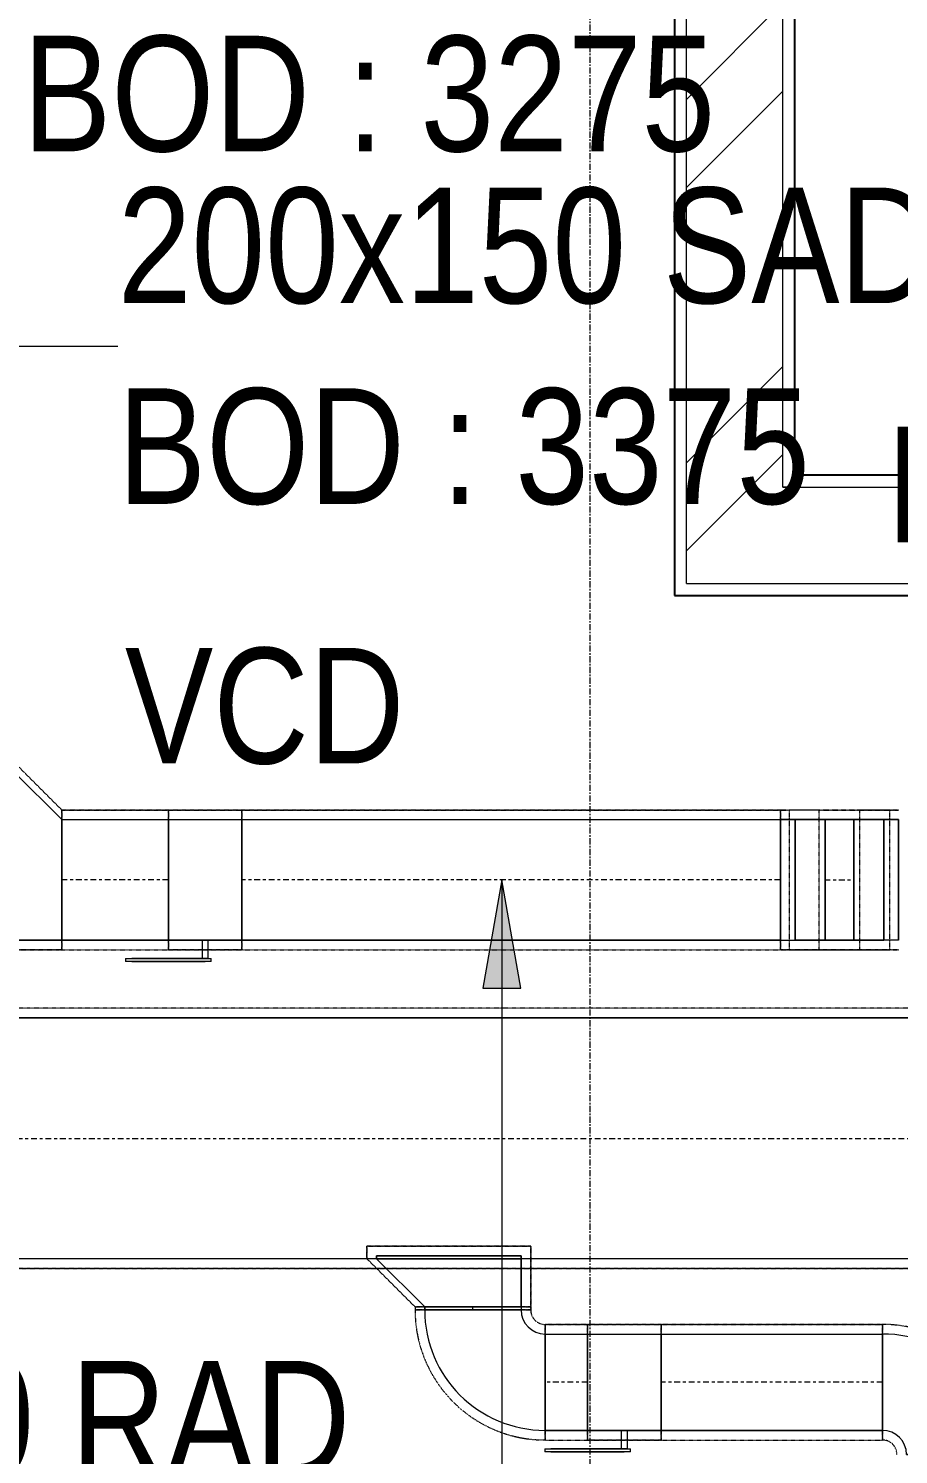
# Model space of a CAD drawing. Header units: inches. Extents: x -83664 to 20107, y -47222 to 19398.
# Drawn here: x -19138 to -17332, y -18322 to -15362 of the extents above; entities that cross this region are included whole.
import ezdxf

# ---------------------------------------------------------------- set-up
doc = ezdxf.new("R2010")
doc.units = ezdxf.units.IN
doc.header["$MEASUREMENT"] = 0
for name, pattern in [('Center', [29.999999, 12, -6, 6, -6]), ('Grid Line', [22.225, 12.7, -3.175, 3.175, -3.175]), ('Hidden 0_50', [1.0584, 0.5292, -0.5292])]:
    doc.linetypes.add(name, pattern=pattern)
for name, color, linetype, lineweight in [('A-WALL', 7, 'Continuous', 9), ('A-WALL-PATT', 7, 'Continuous', 25), ('G-ANNO-TEXT', 7, 'Continuous', 9), ('M-HVAC-DUCT-CNTR', 7, 'Center', 9), ('M-HVAC-DUCT-IDEN', 7, 'Continuous', 18), ('S-GRID', 7, 'Continuous', 9)]:
    doc.layers.add(name, color=color, linetype=linetype, lineweight=lineweight)
doc.layers.add('M-HVAC-DUCT', color=7, linetype='Continuous', lineweight=9, true_color=0xffe97f)
doc.styles.add('Arial Narrow_21', font='ARIALN.TTF', dxfattribs={"height": 240})
pattern_1 = [(45, (0, 0), (-377.1708, 377.1708), []), (45, (0, 571.5), (-377.1708, 377.1708), [])]

# ---------------------------------------------------------------- blocks, each defined once
blk = doc.blocks.new('M_Rectangular Tap - Beveled - Standard-7238948-FIRST FLOOR AC CONDITIONING LAYOUT - PART A')
at = {"layer": 'M-HVAC-DUCT', "color": 6, "true_color": 0xff00ff}
for p, q in [((100, 125), (-6.096, 125)), ((-6.096, 125), (100, 125)), ((-6.096, 125), (-6.096, -225)), ((-6.096, -225), (-6.096, 125)), ((100, 125), (100, -125)), ((100, -125), (100, 125)), ((0, -225), (100, -125)), ((0, -225), (100, -125)), ((-6.096, -225), (0, -225)), ((0, -225), (-6.096, -225))]:
    blk.add_line(p, q, dxfattribs=at)
blk = doc.blocks.new('M_Rectangular Elbow - Radius - 0_75 W-8295921-FIRST FLOOR AC CONDITIONING LAYOUT - PART A')
at = {"layer": 'M-HVAC-DUCT', "color": 6, "true_color": 0xff00ff}
for p, q in [((133879.4, 81367.6), (133879.4, 81117.6)), ((133879.4, 81117.6), (133879.4, 81367.6)), ((133909.9, 81367.6), (133879.4, 81367.6)), ((133879.4, 81367.6), (134031.8, 81367.6)), ((133909.9, 81367.6), (134031.8, 81367.6)), ((133909.9, 81117.6), (133909.9, 81367.6)), ((134031.8, 81367.6), (134031.8, 81117.6)), ((133879.4, 81117.6), (133909.9, 81117.6)), ((133879.4, 81117.6), (134031.8, 81117.6)), ((134031.8, 81117.6), (133909.9, 81117.6))]:
    blk.add_line(p, q, dxfattribs=at)
blk = doc.blocks.new('M_Rec Elbow - Radius - 0_75W-7691803-FIRST FLOOR AC CONDITIONING LAYOUT - PART A')
at = {"layer": 'M-HVAC-DUCT', "color": 30, "true_color": 0xff7f00}
for p, q in [((-100, 150), (100, 150)), ((100, 150), (-100, 150)), ((-150, 100), (-150, -100)), ((-150, -100), (-150, 100))]:
    blk.add_line(p, q, dxfattribs=at)
for radius in [50, 50, 250, 250]:
    blk.add_arc((-150, 150), radius, 270, 0, dxfattribs=at)
blk = doc.blocks.new('M_Rec Tap - Beveled - Standard-7670352-FIRST FLOOR AC CONDITIONING LAYOUT - PART A')
at = {"layer": 'M-HVAC-DUCT', "color": 30, "true_color": 0xff7f00}
for p, q in [((0, 200), (-6.096, 200)), ((-6.096, -100), (-6.096, 200)), ((-6.096, 200), (-6.096, -100)), ((-6.096, 200), (0, 200)), ((100, 100), (0, 200)), ((100, 100), (0, 200)), ((100, 100), (100, -100)), ((100, -100), (100, 100)), ((-6.096, -100), (100, -100)), ((100, -100), (-6.096, -100))]:
    blk.add_line(p, q, dxfattribs=at)
blk = doc.blocks.new('TEMW-ME-DMP-Volume Control Damper - Standard-7399617-FIRST FLOOR AC CONDITIONING LAYOUT - PART A')
at = {"layer": 'M-HVAC-DUCT', "color": 30, "true_color": 0xff7f00}
for p, q in [((-165.1, 138.1), (-165.1, 144.4)), ((-152.4, 144.4), (-165.1, 144.4)), ((-165.1, 138.1), (-152.4, 138.1)), ((0, 144.4), (-152.4, 144.4)), ((-152.4, 144.4), (0, 144.4)), ((0, 138.1), (-152.4, 138.1)), ((-152.4, 138.1), (0, 138.1)), ((-6.3, 100), (-6.3, 138.1)), ((6.4, 138.1), (-6.3, 138.1)), ((6.4, 138.1), (-6.3, 138.1)), ((12.7, 144.4), (0, 144.4)), ((0, 138.1), (12.7, 138.1)), ((6.4, 138.1), (6.4, 100)), ((12.7, 144.4), (12.7, 138.1)), ((-76.2, 100), (-76.2, -100)), ((-76.2, -100), (-76.2, 100)), ((76.2, 100), (-76.2, 100)), ((-76.2, 100), (76.2, 100)), ((-76.2, 100), (76.2, 100)), ((-6.3, 100), (6.4, 100)), ((-6.3, 100), (6.4, 100)), ((76.2, 100), (76.2, -100)), ((76.2, -100), (76.2, 100)), ((-76.2, -100), (76.2, -100)), ((-76.2, -100), (76.2, -100)), ((-76.2, -100), (76.2, -100))]:
    blk.add_line(p, q, dxfattribs=at)
blk = doc.blocks.new('TEMW-ME-DMP-Volume Control Damper - Standard-V101-FIRST FLOOR AC CONDITIONING LAYOUT - PART A')
at = {"layer": 'M-HVAC-DUCT', "color": 6, "true_color": 0xff00ff}
for p, q in [((-165.1, 163.1), (-165.1, 169.4)), ((-152.4, 169.4), (-165.1, 169.4)), ((-165.1, 163.1), (-152.4, 163.1)), ((0, 169.4), (-152.4, 169.4)), ((-152.4, 169.4), (0, 169.4)), ((0, 163.1), (-152.4, 163.1)), ((-152.4, 163.1), (0, 163.1)), ((-6.4, 125), (-6.4, 163.1)), ((6.3, 163.1), (-6.4, 163.1)), ((6.3, 163.1), (-6.4, 163.1)), ((12.7, 169.4), (0, 169.4)), ((0, 163.1), (12.7, 163.1)), ((6.3, 163.1), (6.3, 125)), ((12.7, 169.4), (12.7, 163.1)), ((-76.2, 125), (-76.2, -125)), ((-76.2, -125), (-76.2, 125)), ((76.2, 125), (-76.2, 125)), ((-76.2, 125), (76.2, 125)), ((-76.2, 125), (76.2, 125)), ((-6.4, 125), (6.3, 125)), ((-6.4, 125), (6.3, 125)), ((76.2, 125), (76.2, -125)), ((76.2, -125), (76.2, 125)), ((-76.2, -125), (76.2, -125)), ((-76.2, -125), (76.2, -125)), ((-76.2, -125), (76.2, -125))]:
    blk.add_line(p, q, dxfattribs=at)
blk = doc.blocks.new('TEMW-SMBZ-HO-BM-HVAC-00002_rvt-1-FIRST FLOOR AC CONDITIONING LAYOUT - PART A')
at = {"layer": 'M-HVAC-DUCT', "color": 6, "linetype": 'Hidden 0_50', "true_color": 0xff00ff}
for p, q in [((132288, 81487.6), (132388, 81387.6)), ((132388, 81387.6), (132288, 81487.6)), ((132388, 81387.6), (132388, 81097.6)), ((132388, 81097.6), (132388, 81387.6)), ((132609.3, 81387.6), (132388, 81387.6)), ((132388, 81387.6), (132609.3, 81387.6)), ((132388, 81387.6), (132388, 81097.6)), ((132388, 81097.6), (132388, 81387.6)), ((132609.3, 81387.6), (132609.3, 81097.6)), ((132609.3, 81097.6), (132609.3, 81387.6)), ((132761.7, 81387.6), (132609.3, 81387.6)), ((132609.3, 81387.6), (132609.3, 81097.6)), ((132609.3, 81097.6), (132609.3, 81387.6)), ((132609.3, 81387.6), (132761.7, 81387.6)), ((132761.7, 81097.6), (132761.7, 81387.6)), ((132761.7, 81387.6), (132761.7, 81097.6)), ((132761.7, 81387.6), (132761.7, 81097.6)), ((132761.7, 81097.6), (132761.7, 81387.6)), ((133879.4, 81387.6), (132761.7, 81387.6)), ((132761.7, 81387.6), (133879.4, 81387.6)), ((133879.4, 81387.6), (133897.7, 81387.6)), ((134044, 81387.6), (133879.4, 81387.6)), ((133879.4, 81097.6), (133879.4, 81387.6)), ((133879.4, 81097.6), (133879.4, 81387.6)), ((133879.4, 81387.6), (133879.4, 81097.6)), ((133879.4, 81097.6), (133879.4, 81387.6)), ((134044, 81387.6), (133897.7, 81387.6)), ((133897.7, 81387.6), (133897.7, 81097.6)), ((133959.8, 81387.6), (133897.7, 81387.6)), ((134044, 81387.6), (133897.7, 81387.6)), ((133897.7, 81387.6), (133897.7, 81097.6)), ((133959.8, 81097.6), (133959.8, 81387.6)), ((133959.8, 81387.6), (134106.1, 81387.6)), ((134124.4, 81387.6), (133959.8, 81387.6)), ((133959.8, 81387.6), (134106.1, 81387.6)), ((133959.8, 81097.6), (133959.8, 81387.6)), ((134044, 81097.6), (134044, 81387.6)), ((134106.1, 81387.6), (134044, 81387.6)), ((134044, 81097.6), (134044, 81387.6)), ((134106.1, 81387.6), (134106.1, 81097.6)), ((134106.1, 81387.6), (134124.4, 81387.6)), ((134106.1, 81387.6), (134106.1, 81097.6)), ((132388, 81097.6), (132261.9, 81097.6)), ((132261.9, 81097.6), (132388, 81097.6)), ((132388, 81097.6), (132609.3, 81097.6)), ((132388, 81097.6), (132609.3, 81097.6)), ((132609.3, 81097.6), (132761.7, 81097.6)), ((132761.7, 81097.6), (132609.3, 81097.6)), ((132761.7, 81097.6), (133879.4, 81097.6)), ((132761.7, 81097.6), (133879.4, 81097.6)), ((133879.4, 81097.6), (134044, 81097.6)), ((133897.7, 81097.6), (133879.4, 81097.6)), ((133897.7, 81097.6), (134044, 81097.6)), ((133959.8, 81097.6), (133897.7, 81097.6)), ((133897.7, 81097.6), (134044, 81097.6)), ((134106.1, 81097.6), (133959.8, 81097.6)), ((134106.1, 81097.6), (133959.8, 81097.6)), ((133959.8, 81097.6), (134124.4, 81097.6)), ((134044, 81097.6), (134106.1, 81097.6)), ((134124.4, 81097.6), (134106.1, 81097.6))]:
    blk.add_line(p, q, dxfattribs=at)
at = {"layer": 'M-HVAC-DUCT', "color": 6, "true_color": 0xff00ff}
for p, q in [((132388, 81117.6), (132388, 81367.6)), ((132388, 81367.6), (132388, 81117.6)), ((132388, 81367.6), (132609.3, 81367.6)), ((132388, 81367.6), (132609.3, 81367.6)), ((132609.3, 81117.6), (132609.3, 81367.6)), ((132609.3, 81367.6), (132609.3, 81117.6)), ((132761.7, 81117.6), (132761.7, 81367.6)), ((132761.7, 81367.6), (132761.7, 81117.6)), ((132761.7, 81367.6), (133879.4, 81367.6)), ((132761.7, 81367.6), (133879.4, 81367.6)), ((133879.4, 81117.6), (133879.4, 81367.6)), ((133879.4, 81367.6), (133879.4, 81117.6)), ((133909.9, 81367.6), (133909.9, 81117.6)), ((134031.8, 81367.6), (133909.9, 81367.6)), ((133909.9, 81367.6), (133972, 81367.6)), ((133972, 81367.6), (134093.9, 81367.6)), ((133972, 81117.6), (133972, 81367.6)), ((134031.8, 81117.6), (134031.8, 81367.6)), ((134093.9, 81367.6), (134031.8, 81367.6)), ((134093.9, 81367.6), (134093.9, 81117.6)), ((132609.3, 81117.6), (132388, 81117.6)), ((132388, 81117.6), (132609.3, 81117.6)), ((133879.4, 81117.6), (132761.7, 81117.6)), ((132761.7, 81117.6), (133879.4, 81117.6)), ((133909.9, 81117.6), (134031.8, 81117.6)), ((133972, 81117.6), (133909.9, 81117.6)), ((134093.9, 81117.6), (133972, 81117.6)), ((134093.9, 81117.6), (134031.8, 81117.6))]:
    blk.add_line(p, q, dxfattribs=at)
at = {"layer": 'M-HVAC-DUCT', "color": 30, "linetype": 'Hidden 0_50', "true_color": 0xff7f00}
for p, q in [((134149.7, 80976), (130614.3, 80976)), ((134149.7, 80976), (130614.3, 80976)), ((133021.2, 80456), (133021.2, 80482.1)), ((133021.2, 80482.1), (133361.2, 80482.1)), ((133361.2, 80482.1), (133021.2, 80482.1)), ((133021.2, 80482.1), (133021.2, 80456)), ((133361.2, 80482.1), (133361.2, 80356)), ((133361.2, 80356), (133361.2, 80482.1)), ((130614.3, 80436), (134149.7, 80436)), ((134149.7, 80436), (130614.3, 80436)), ((133121.2, 80356), (133021.2, 80456)), ((133021.2, 80456), (133121.2, 80356)), ((133361.2, 80356), (133121.2, 80356)), ((133121.2, 80356), (133361.2, 80356)), ((133121.2, 80356), (133121.2, 80349.8)), ((133121.2, 80356), (133121.2, 80349.8)), ((133361.2, 80356), (133121.2, 80356)), ((133121.2, 80356), (133361.2, 80356)), ((133361.2, 80349.8), (133121.2, 80349.8)), ((133121.2, 80349.8), (133361.2, 80349.8)), ((133361.2, 80349.8), (133121.2, 80349.8)), ((133121.2, 80349.8), (133361.2, 80349.8)), ((133361.2, 80349.8), (133361.2, 80356)), ((133361.2, 80356), (133361.2, 80349.8)), ((133391.2, 80319.8), (133391.2, 80079.8)), ((133391.2, 80079.8), (133391.2, 80319.8)), ((133479.3, 80319.8), (133391.2, 80319.8)), ((133391.2, 80319.8), (133479.3, 80319.8)), ((133391.2, 80079.8), (133391.2, 80319.8)), ((133391.2, 80319.8), (133391.2, 80079.8)), ((133479.3, 80319.8), (133479.3, 80079.8)), ((133479.3, 80079.8), (133479.3, 80319.8)), ((133631.7, 80319.8), (133479.3, 80319.8)), ((133479.3, 80319.8), (133479.3, 80079.8)), ((133479.3, 80079.8), (133479.3, 80319.8)), ((133479.3, 80319.8), (133631.7, 80319.8)), ((133631.7, 80079.8), (133631.7, 80319.8)), ((133631.7, 80319.8), (133631.7, 80079.8)), ((133631.7, 80319.8), (133631.7, 80079.8)), ((133631.7, 80079.8), (133631.7, 80319.8)), ((134091.2, 80319.8), (133631.7, 80319.8)), ((133631.7, 80319.8), (134091.2, 80319.8)), ((134091.2, 80319.8), (134091.2, 80079.8)), ((134091.2, 80079.8), (134091.2, 80319.8)), ((134091.2, 80319.8), (134091.2, 80079.8)), ((134091.2, 80079.8), (134091.2, 80319.8)), ((133391.2, 80079.8), (133479.3, 80079.8)), ((133391.2, 80079.8), (133479.3, 80079.8)), ((133479.3, 80079.8), (133631.7, 80079.8)), ((133631.7, 80079.8), (133479.3, 80079.8)), ((133631.7, 80079.8), (134091.2, 80079.8)), ((133631.7, 80079.8), (134091.2, 80079.8))]:
    blk.add_line(p, q, dxfattribs=at)
at = {"layer": 'M-HVAC-DUCT', "color": 30, "true_color": 0xff7f00}
for p, q in [((130614.3, 80956), (134149.7, 80956)), ((134149.7, 80956), (130614.3, 80956)), ((133041.2, 80456), (133041.2, 80462.1)), ((133041.2, 80462.1), (133341.2, 80462.1)), ((133341.2, 80462.1), (133041.2, 80462.1)), ((133041.2, 80462.1), (133041.2, 80456)), ((133341.2, 80462.1), (133341.2, 80456)), ((133341.2, 80456), (133341.2, 80462.1)), ((134149.7, 80456), (130614.3, 80456)), ((134149.7, 80456), (130614.3, 80456)), ((133041.2, 80456), (133341.2, 80456)), ((133041.2, 80456), (133341.2, 80456)), ((133141.2, 80356), (133341.2, 80356)), ((133341.2, 80356), (133141.2, 80356)), ((133141.2, 80349.8), (133141.2, 80356)), ((133141.2, 80356), (133141.2, 80349.8)), ((133141.2, 80349.8), (133341.2, 80349.8)), ((133341.2, 80349.8), (133141.2, 80349.8)), ((133341.2, 80356), (133341.2, 80349.8)), ((133341.2, 80356), (133341.2, 80349.8)), ((133391.2, 80099.8), (133391.2, 80299.8)), ((133391.2, 80299.8), (133391.2, 80099.8)), ((133391.2, 80299.8), (133479.3, 80299.8)), ((133391.2, 80299.8), (133479.3, 80299.8)), ((133479.3, 80099.8), (133479.3, 80299.8)), ((133479.3, 80299.8), (133479.3, 80099.8)), ((133631.7, 80099.8), (133631.7, 80299.8)), ((133631.7, 80299.8), (133631.7, 80099.8)), ((133631.7, 80299.8), (134091.2, 80299.8)), ((133631.7, 80299.8), (134091.2, 80299.8)), ((134091.2, 80099.8), (134091.2, 80299.8)), ((134091.2, 80299.8), (134091.2, 80099.8)), ((133479.3, 80099.8), (133391.2, 80099.8)), ((133391.2, 80099.8), (133479.3, 80099.8)), ((134091.2, 80099.8), (133631.7, 80099.8)), ((133631.7, 80099.8), (134091.2, 80099.8))]:
    blk.add_line(p, q, dxfattribs=at)
at = {"layer": 'M-HVAC-DUCT', "color": 30, "linetype": 'Hidden 0_50', "true_color": 0xff7f00}
for centre, radius, start, end in [((133391.2, 80349.8), 270, 180, 270), ((133391.2, 80349.8), 270, 180, 270), ((133391.2, 80349.8), 30, 180, 270), ((133391.2, 80349.8), 30, 180, 270), ((134091.2, 80049.8), 270, 0, 90), ((134091.2, 80049.8), 270, 0, 90), ((134091.2, 80049.8), 30, 0, 90), ((134091.2, 80049.8), 30, 0, 90)]:
    blk.add_arc(centre, radius, start, end, dxfattribs=at)
at = {"layer": 'M-HVAC-DUCT-CNTR', "color": 6, "true_color": 0xff00ff}
for p, q in [((132609.3, 81242.6), (132388, 81242.6)), ((133879.4, 81242.6), (132761.7, 81242.6)), ((133970.8, 81242.6), (134032.9, 81242.6))]:
    blk.add_line(p, q, dxfattribs=at)
at = {"layer": 'M-HVAC-DUCT-CNTR', "color": 30, "true_color": 0xff7f00}
for p, q in [((130614.3, 80706), (134149.7, 80706)), ((133241.2, 80349.8), (133241.2, 80356)), ((133479.3, 80199.8), (133391.2, 80199.8)), ((134091.2, 80199.8), (133631.7, 80199.8))]:
    blk.add_line(p, q, dxfattribs=at)
at = {"layer": 'M-HVAC-DUCT', "color": 6, "linetype": 'Hidden 0_50', "lineweight": 9, "true_color": 0xff00ff, "extrusion": (0, 0, -1)}
for name, p, rotation in [('M_Rectangular Tap - Beveled - Standard-7238948-FIRST FLOOR AC CONDITIONING LAYOUT - PART A', (-132288, 81242.6), 180), ('TEMW-ME-DMP-Volume Control Damper - Standard-V101-FIRST FLOOR AC CONDITIONING LAYOUT - PART A', (-132685.5, 81242.6), 180), ('M_Rec Tap - Beveled - Standard-7670352-FIRST FLOOR AC CONDITIONING LAYOUT - PART A', (-133241.2, 80456), 270), ('TEMW-ME-DMP-Volume Control Damper - Standard-7399617-FIRST FLOOR AC CONDITIONING LAYOUT - PART A', (-133555.5, 80199.8), 180)]:
    blk.add_blockref(name, p, dxfattribs=dict(at, rotation=rotation))
at = {"layer": 'M-HVAC-DUCT', "color": 6, "linetype": 'Hidden 0_50', "lineweight": 9, "true_color": 0xff00ff}
blk.add_blockref('M_Rectangular Elbow - Radius - 0_75 W-8295921-FIRST FLOOR AC CONDITIONING LAYOUT - PART A', (0, 0), dxfattribs=at)
at = {"layer": 'M-HVAC-DUCT', "color": 6, "linetype": 'Hidden 0_50', "lineweight": 9, "true_color": 0xff00ff, "extrusion": (0, 0, -1)}
blk.add_blockref('M_Rectangular Elbow - Radius - 0_75 W-8295921-FIRST FLOOR AC CONDITIONING LAYOUT - PART A', (-268003.8, 0), dxfattribs=at)
at = {"layer": 'M-HVAC-DUCT', "color": 6, "linetype": 'Hidden 0_50', "lineweight": 9, "true_color": 0xff00ff}
for p, rotation in [((133241.2, 80199.8), 270), ((134241.2, 80199.8), 90)]:
    blk.add_blockref('M_Rec Elbow - Radius - 0_75W-7691803-FIRST FLOOR AC CONDITIONING LAYOUT - PART A', p, dxfattribs=dict(at, rotation=rotation))
blk = doc.blocks.new('TEMW-SMBZ-HO-BM-HVAC-00002_rvt-2-FIRST FLOOR AC CONDITIONING LAYOUT - PART A')
at = {"layer": 'M-HVAC-DUCT', "color": 6, "linetype": 'Hidden 0_50', "true_color": 0xff00ff}
for p, q in [((132288, 81487.6), (132388, 81387.6)), ((132388, 81387.6), (132288, 81487.6)), ((132388, 81387.6), (132388, 81097.6)), ((132388, 81097.6), (132388, 81387.6)), ((132609.3, 81387.6), (132388, 81387.6)), ((132388, 81387.6), (132609.3, 81387.6)), ((132388, 81387.6), (132388, 81097.6)), ((132388, 81097.6), (132388, 81387.6)), ((132609.3, 81387.6), (132609.3, 81097.6)), ((132609.3, 81097.6), (132609.3, 81387.6)), ((132761.7, 81387.6), (132609.3, 81387.6)), ((132609.3, 81387.6), (132609.3, 81097.6)), ((132609.3, 81097.6), (132609.3, 81387.6)), ((132609.3, 81387.6), (132761.7, 81387.6)), ((132761.7, 81097.6), (132761.7, 81387.6)), ((132761.7, 81387.6), (132761.7, 81097.6)), ((132761.7, 81387.6), (132761.7, 81097.6)), ((132761.7, 81097.6), (132761.7, 81387.6)), ((133879.4, 81387.6), (132761.7, 81387.6)), ((132761.7, 81387.6), (133879.4, 81387.6)), ((133879.4, 81387.6), (133897.7, 81387.6)), ((134044, 81387.6), (133879.4, 81387.6)), ((133879.4, 81097.6), (133879.4, 81387.6)), ((133879.4, 81097.6), (133879.4, 81387.6)), ((133879.4, 81387.6), (133879.4, 81097.6)), ((133879.4, 81097.6), (133879.4, 81387.6)), ((134044, 81387.6), (133897.7, 81387.6)), ((133897.7, 81387.6), (133897.7, 81097.6)), ((133959.8, 81387.6), (133897.7, 81387.6)), ((134044, 81387.6), (133897.7, 81387.6)), ((133897.7, 81387.6), (133897.7, 81097.6)), ((133959.8, 81097.6), (133959.8, 81387.6)), ((133959.8, 81387.6), (134106.1, 81387.6)), ((134124.4, 81387.6), (133959.8, 81387.6)), ((133959.8, 81387.6), (134106.1, 81387.6)), ((133959.8, 81097.6), (133959.8, 81387.6)), ((134044, 81097.6), (134044, 81387.6)), ((134106.1, 81387.6), (134044, 81387.6)), ((134044, 81097.6), (134044, 81387.6)), ((134106.1, 81387.6), (134106.1, 81097.6)), ((134106.1, 81387.6), (134124.4, 81387.6)), ((134106.1, 81387.6), (134106.1, 81097.6)), ((132388, 81097.6), (132261.9, 81097.6)), ((132261.9, 81097.6), (132388, 81097.6)), ((132388, 81097.6), (132609.3, 81097.6)), ((132388, 81097.6), (132609.3, 81097.6)), ((132609.3, 81097.6), (132761.7, 81097.6)), ((132761.7, 81097.6), (132609.3, 81097.6)), ((132761.7, 81097.6), (133879.4, 81097.6)), ((132761.7, 81097.6), (133879.4, 81097.6)), ((133879.4, 81097.6), (134044, 81097.6)), ((133897.7, 81097.6), (133879.4, 81097.6)), ((133897.7, 81097.6), (134044, 81097.6)), ((133959.8, 81097.6), (133897.7, 81097.6)), ((133897.7, 81097.6), (134044, 81097.6)), ((134106.1, 81097.6), (133959.8, 81097.6)), ((134106.1, 81097.6), (133959.8, 81097.6)), ((133959.8, 81097.6), (134124.4, 81097.6)), ((134044, 81097.6), (134106.1, 81097.6)), ((134124.4, 81097.6), (134106.1, 81097.6))]:
    blk.add_line(p, q, dxfattribs=at)
at = {"layer": 'M-HVAC-DUCT', "color": 6, "true_color": 0xff00ff}
for p, q in [((132388, 81117.6), (132388, 81367.6)), ((132388, 81367.6), (132388, 81117.6)), ((132388, 81367.6), (132609.3, 81367.6)), ((132388, 81367.6), (132609.3, 81367.6)), ((132609.3, 81117.6), (132609.3, 81367.6)), ((132609.3, 81367.6), (132609.3, 81117.6)), ((132761.7, 81117.6), (132761.7, 81367.6)), ((132761.7, 81367.6), (132761.7, 81117.6)), ((132761.7, 81367.6), (133879.4, 81367.6)), ((132761.7, 81367.6), (133879.4, 81367.6)), ((133879.4, 81117.6), (133879.4, 81367.6)), ((133879.4, 81367.6), (133879.4, 81117.6)), ((133909.9, 81367.6), (133909.9, 81117.6)), ((134031.8, 81367.6), (133909.9, 81367.6)), ((133909.9, 81367.6), (133972, 81367.6)), ((133972, 81367.6), (134093.9, 81367.6)), ((133972, 81117.6), (133972, 81367.6)), ((134031.8, 81117.6), (134031.8, 81367.6)), ((134093.9, 81367.6), (134031.8, 81367.6)), ((134093.9, 81367.6), (134093.9, 81117.6)), ((132609.3, 81117.6), (132388, 81117.6)), ((132388, 81117.6), (132609.3, 81117.6)), ((133879.4, 81117.6), (132761.7, 81117.6)), ((132761.7, 81117.6), (133879.4, 81117.6)), ((133909.9, 81117.6), (134031.8, 81117.6)), ((133972, 81117.6), (133909.9, 81117.6)), ((134093.9, 81117.6), (133972, 81117.6)), ((134093.9, 81117.6), (134031.8, 81117.6))]:
    blk.add_line(p, q, dxfattribs=at)
at = {"layer": 'M-HVAC-DUCT', "color": 30, "linetype": 'Hidden 0_50', "true_color": 0xff7f00}
for p, q in [((134149.7, 80976), (130614.3, 80976)), ((134149.7, 80976), (130614.3, 80976)), ((133021.2, 80456), (133021.2, 80482.1)), ((133021.2, 80482.1), (133361.2, 80482.1)), ((133361.2, 80482.1), (133021.2, 80482.1)), ((133021.2, 80482.1), (133021.2, 80456)), ((133361.2, 80482.1), (133361.2, 80356)), ((133361.2, 80356), (133361.2, 80482.1)), ((130614.3, 80436), (134149.7, 80436)), ((134149.7, 80436), (130614.3, 80436)), ((133121.2, 80356), (133021.2, 80456)), ((133021.2, 80456), (133121.2, 80356)), ((133361.2, 80356), (133121.2, 80356)), ((133121.2, 80356), (133361.2, 80356)), ((133121.2, 80356), (133121.2, 80349.8)), ((133121.2, 80356), (133121.2, 80349.8)), ((133361.2, 80356), (133121.2, 80356)), ((133121.2, 80356), (133361.2, 80356)), ((133361.2, 80349.8), (133121.2, 80349.8)), ((133121.2, 80349.8), (133361.2, 80349.8)), ((133361.2, 80349.8), (133121.2, 80349.8)), ((133121.2, 80349.8), (133361.2, 80349.8)), ((133361.2, 80349.8), (133361.2, 80356)), ((133361.2, 80356), (133361.2, 80349.8)), ((133391.2, 80319.8), (133391.2, 80079.8)), ((133391.2, 80079.8), (133391.2, 80319.8)), ((133479.3, 80319.8), (133391.2, 80319.8)), ((133391.2, 80319.8), (133479.3, 80319.8)), ((133391.2, 80079.8), (133391.2, 80319.8)), ((133391.2, 80319.8), (133391.2, 80079.8)), ((133479.3, 80319.8), (133479.3, 80079.8)), ((133479.3, 80079.8), (133479.3, 80319.8)), ((133631.7, 80319.8), (133479.3, 80319.8)), ((133479.3, 80319.8), (133479.3, 80079.8)), ((133479.3, 80079.8), (133479.3, 80319.8)), ((133479.3, 80319.8), (133631.7, 80319.8)), ((133631.7, 80079.8), (133631.7, 80319.8)), ((133631.7, 80319.8), (133631.7, 80079.8)), ((133631.7, 80319.8), (133631.7, 80079.8)), ((133631.7, 80079.8), (133631.7, 80319.8)), ((134091.2, 80319.8), (133631.7, 80319.8)), ((133631.7, 80319.8), (134091.2, 80319.8)), ((134091.2, 80319.8), (134091.2, 80079.8)), ((134091.2, 80079.8), (134091.2, 80319.8)), ((134091.2, 80319.8), (134091.2, 80079.8)), ((134091.2, 80079.8), (134091.2, 80319.8)), ((133391.2, 80079.8), (133479.3, 80079.8)), ((133391.2, 80079.8), (133479.3, 80079.8)), ((133479.3, 80079.8), (133631.7, 80079.8)), ((133631.7, 80079.8), (133479.3, 80079.8)), ((133631.7, 80079.8), (134091.2, 80079.8)), ((133631.7, 80079.8), (134091.2, 80079.8))]:
    blk.add_line(p, q, dxfattribs=at)
at = {"layer": 'M-HVAC-DUCT', "color": 30, "true_color": 0xff7f00}
for p, q in [((130614.3, 80956), (134149.7, 80956)), ((134149.7, 80956), (130614.3, 80956)), ((133041.2, 80456), (133041.2, 80462.1)), ((133041.2, 80462.1), (133341.2, 80462.1)), ((133341.2, 80462.1), (133041.2, 80462.1)), ((133041.2, 80462.1), (133041.2, 80456)), ((133341.2, 80462.1), (133341.2, 80456)), ((133341.2, 80456), (133341.2, 80462.1)), ((134149.7, 80456), (130614.3, 80456)), ((134149.7, 80456), (130614.3, 80456)), ((133041.2, 80456), (133341.2, 80456)), ((133041.2, 80456), (133341.2, 80456)), ((133141.2, 80356), (133341.2, 80356)), ((133341.2, 80356), (133141.2, 80356)), ((133141.2, 80349.8), (133141.2, 80356)), ((133141.2, 80356), (133141.2, 80349.8)), ((133141.2, 80349.8), (133341.2, 80349.8)), ((133341.2, 80349.8), (133141.2, 80349.8)), ((133341.2, 80356), (133341.2, 80349.8)), ((133341.2, 80356), (133341.2, 80349.8)), ((133391.2, 80099.8), (133391.2, 80299.8)), ((133391.2, 80299.8), (133391.2, 80099.8)), ((133391.2, 80299.8), (133479.3, 80299.8)), ((133391.2, 80299.8), (133479.3, 80299.8)), ((133479.3, 80099.8), (133479.3, 80299.8)), ((133479.3, 80299.8), (133479.3, 80099.8)), ((133631.7, 80099.8), (133631.7, 80299.8)), ((133631.7, 80299.8), (133631.7, 80099.8)), ((133631.7, 80299.8), (134091.2, 80299.8)), ((133631.7, 80299.8), (134091.2, 80299.8)), ((134091.2, 80099.8), (134091.2, 80299.8)), ((134091.2, 80299.8), (134091.2, 80099.8)), ((133479.3, 80099.8), (133391.2, 80099.8)), ((133391.2, 80099.8), (133479.3, 80099.8)), ((134091.2, 80099.8), (133631.7, 80099.8)), ((133631.7, 80099.8), (134091.2, 80099.8))]:
    blk.add_line(p, q, dxfattribs=at)
at = {"layer": 'M-HVAC-DUCT', "color": 30, "linetype": 'Hidden 0_50', "true_color": 0xff7f00}
for centre, radius, start, end in [((133391.2, 80349.8), 270, 180, 270), ((133391.2, 80349.8), 270, 180, 270), ((133391.2, 80349.8), 30, 180, 270), ((133391.2, 80349.8), 30, 180, 270), ((134091.2, 80049.8), 270, 0, 90), ((134091.2, 80049.8), 270, 0, 90), ((134091.2, 80049.8), 30, 0, 90), ((134091.2, 80049.8), 30, 0, 90)]:
    blk.add_arc(centre, radius, start, end, dxfattribs=at)
at = {"layer": 'M-HVAC-DUCT-CNTR', "color": 6, "true_color": 0xff00ff}
for p, q in [((132609.3, 81242.6), (132388, 81242.6)), ((133879.4, 81242.6), (132761.7, 81242.6)), ((133970.8, 81242.6), (134032.9, 81242.6))]:
    blk.add_line(p, q, dxfattribs=at)
at = {"layer": 'M-HVAC-DUCT-CNTR', "color": 30, "true_color": 0xff7f00}
for p, q in [((130614.3, 80706), (134149.7, 80706)), ((133241.2, 80349.8), (133241.2, 80356)), ((133479.3, 80199.8), (133391.2, 80199.8)), ((134091.2, 80199.8), (133631.7, 80199.8))]:
    blk.add_line(p, q, dxfattribs=at)
at = {"layer": 'M-HVAC-DUCT', "color": 6, "linetype": 'Hidden 0_50', "lineweight": 9, "true_color": 0xff00ff, "extrusion": (0, 0, -1)}
for name, p, rotation in [('M_Rectangular Tap - Beveled - Standard-7238948-FIRST FLOOR AC CONDITIONING LAYOUT - PART A', (-132288, 81242.6), 180), ('TEMW-ME-DMP-Volume Control Damper - Standard-V101-FIRST FLOOR AC CONDITIONING LAYOUT - PART A', (-132685.5, 81242.6), 180), ('M_Rec Tap - Beveled - Standard-7670352-FIRST FLOOR AC CONDITIONING LAYOUT - PART A', (-133241.2, 80456), 270), ('TEMW-ME-DMP-Volume Control Damper - Standard-7399617-FIRST FLOOR AC CONDITIONING LAYOUT - PART A', (-133555.5, 80199.8), 180)]:
    blk.add_blockref(name, p, dxfattribs=dict(at, rotation=rotation))
at = {"layer": 'M-HVAC-DUCT', "color": 6, "linetype": 'Hidden 0_50', "lineweight": 9, "true_color": 0xff00ff}
blk.add_blockref('M_Rectangular Elbow - Radius - 0_75 W-8295921-FIRST FLOOR AC CONDITIONING LAYOUT - PART A', (0, 0), dxfattribs=at)
at = {"layer": 'M-HVAC-DUCT', "color": 6, "linetype": 'Hidden 0_50', "lineweight": 9, "true_color": 0xff00ff, "extrusion": (0, 0, -1)}
blk.add_blockref('M_Rectangular Elbow - Radius - 0_75 W-8295921-FIRST FLOOR AC CONDITIONING LAYOUT - PART A', (-268003.8, 0), dxfattribs=at)
at = {"layer": 'M-HVAC-DUCT', "color": 6, "linetype": 'Hidden 0_50', "lineweight": 9, "true_color": 0xff00ff}
for p, rotation in [((133241.2, 80199.8), 270), ((134241.2, 80199.8), 90)]:
    blk.add_blockref('M_Rec Elbow - Radius - 0_75W-7691803-FIRST FLOOR AC CONDITIONING LAYOUT - PART A', p, dxfattribs=dict(at, rotation=rotation))
blk = doc.blocks.new('SMBZ_Hospital Arch Model_2026_01_29_rvt-1-FIRST FLOOR AC CONDITIONING LAYOUT - PART A')
at = {"layer": 'A-WALL-PATT', "lineweight": 9, "true_color": 0xbbbbbb}
h = blk.add_hatch(dxfattribs=at)
h.set_pattern_fill('FP_12', color=9, style=0, pattern_type=2)
h.set_pattern_definition(pattern_1)
h.paths.add_polyline_path([(133884.4, 82057.7), (133884.4, 84732.7), (133684.4, 84732.7), (133684.4, 82057.7)])
h = blk.add_hatch(dxfattribs=at)
h.set_pattern_fill('FP_12', color=9, style=0, pattern_type=2)
h.set_pattern_definition(pattern_1)
h.paths.add_polyline_path([(136079.2, 81857.7), (136084.4, 81857.7), (136084.4, 82057.7), (133684.4, 82057.7), (133684.4, 81857.7), (136059.4, 81857.7)])
h.paths.add_polyline_path([(135947.8, 81882.7), (134923.8, 81882.7), (134923.8, 82032.7), (135947.8, 82032.7)])
h = blk.add_hatch(dxfattribs=at)
h.set_pattern_fill('FP_13', color=9, style=0, pattern_type=2)
h.set_pattern_definition([(0, (0, 0), (1219.2, 304.8), [50.292, -864.108, 50.292, -864.108, -4876.8]), (0, (0, 0), (1219.2, 304.8), [-1828.8, 50.292, -1778.508, 50.292, -864.108, -2133.6]), (0, (0, 0), (1219.2, 304.8), [-4572, 50.292, -559.308, 50.292, -1473.708]), (120, (457.2, 152.4), (-873.56454, 903.4582), [50.292, -864.108, 50.292, -864.108, -4876.8]), (120, (457.2, 152.4), (-873.56454, 903.4582), [-1828.8, 50.292, -1778.508, 50.292, -864.108, -2133.6]), (120, (457.2, 152.4), (-873.56454, 903.4582), [-4572, 50.292, -559.308, 50.292, -1473.708]), (240, (609.6, 762), (-345.63546, -1208.2582), [50.292, -864.108, 50.292, -864.108, -4876.8]), (240, (609.6, 762), (-345.63546, -1208.2582), [-1828.8, 50.292, -1778.508, 50.292, -864.108, -2133.6]), (240, (609.6, 762), (-345.63546, -1208.2582), [-4572, 50.292, -559.308, 50.292, -1473.708])])
h.paths.add_polyline_path([(136084.4, 82057.7), (136284.4, 82057.7), (136284.4, 82082.7), (133909.4, 82082.7), (133909.4, 82057.7), (136079.2, 82057.7)])
at = {"layer": 'A-WALL', "color": 9, "lineweight": 25, "true_color": 0xbbbbbb}
for p, q in [((133659.4, 84732.7), (133659.4, 82082.7)), ((133909.4, 82082.7), (133909.4, 84732.7)), ((133659.4, 82082.7), (133659.4, 81857.7)), ((136059.4, 82082.7), (133909.4, 82082.7)), ((133659.4, 81857.7), (133659.4, 81832.7)), ((133659.4, 81832.7), (136059.4, 81832.7))]:
    blk.add_line(p, q, dxfattribs=at)
at = {"layer": 'A-WALL', "color": 9, "true_color": 0xbbbbbb}
for p, q in [((133659.4, 84732.7), (133659.4, 82082.7)), ((133684.4, 82082.7), (133684.4, 84732.7)), ((133884.4, 82082.7), (133884.4, 84732.7)), ((133909.4, 82082.7), (133909.4, 84732.7)), ((133659.4, 81832.7), (133659.4, 82082.7)), ((133684.4, 82057.7), (133684.4, 82082.7)), ((133684.4, 81857.7), (133684.4, 82057.7)), ((133884.4, 82057.7), (133884.4, 82082.7)), ((133884.4, 82057.7), (133909.4, 82057.7)), ((133909.4, 82057.7), (133884.4, 82057.7)), ((136059.4, 82082.7), (133909.4, 82082.7)), ((133909.4, 82057.7), (133909.4, 82082.7)), ((133909.4, 82057.7), (136059.4, 82057.7)), ((133684.4, 81857.7), (136059.4, 81857.7)), ((133659.4, 81832.7), (136059.4, 81832.7))]:
    blk.add_line(p, q, dxfattribs=at)

msp = doc.modelspace()

# ---------------------------------------------------------------- hatches: boundary and pattern name
at = {"layer": 'M-HVAC-DUCT-IDEN', "lineweight": 9}
msp.add_hatch(color=256, dxfattribs=at).paths.add_polyline_path([(-18155.4, -17129.6), (-18195, -17354.6), (-18115.7, -17354.6)])

# ---------------------------------------------------------------- linework, layer by layer
for p, q in [((-19427.4, -16021.9), (-18952.4, -16021.9)), ((-18155.4, -17129.6), (-18195, -17354.6)), ((-18115.7, -17354.6), (-18155.4, -17129.6)), ((-18155.4, -17129.6), (-18155.4, -18457.8)), ((-18195, -17354.6), (-18115.7, -17354.6))]:
    msp.add_line(p, q, dxfattribs=at)
at = {"layer": 'S-GRID', "color": 254, "linetype": 'Grid Line', "true_color": 0xdcdcdc}
msp.add_line((-17972.3, -44103.7), (-17972.3, 15149.1), dxfattribs=at)

# ---------------------------------------------------------------- block references
at = {"lineweight": 5}
for name in ['SMBZ_Hospital Arch Model_2026_01_29_rvt-1-FIRST FLOOR AC CONDITIONING LAYOUT - PART A', 'TEMW-SMBZ-HO-BM-HVAC-00002_rvt-1-FIRST FLOOR AC CONDITIONING LAYOUT - PART A', 'TEMW-SMBZ-HO-BM-HVAC-00002_rvt-2-FIRST FLOOR AC CONDITIONING LAYOUT - PART A']:
    msp.add_blockref(name, (-151456.7, -98372.2), dxfattribs=at)

# ---------------------------------------------------------------- texts
at = {"layer": 'G-ANNO-TEXT', "char_height": 240, "attachment_point": 1, "style": 'Arial Narrow_21'}
for s, insert, width in [('FD-34', (-17356.8, -16189), 974.05), ('VCD', (-18937.7, -16648), 733.544)]:
    msp.add_mtext(s, dxfattribs=dict(at, insert=insert, width=width))
at = {"layer": 'M-HVAC-DUCT-IDEN', "lineweight": 9, "char_height": 240, "attachment_point": 1, "style": 'Arial Narrow_21'}
for s, insert, width in [('BOD : 3275', (-19149.3, -15377.2), 1803.797), ('200x150 SAD', (-18952.4, -15692.4), 2128.48), ('BOD : 3375', (-18952.4, -16109.1), 1803.797), ('250x200 RAD', (-20181.2, -18128.2), 2152.531)]:
    msp.add_mtext(s, dxfattribs=dict(at, insert=insert, width=width))

doc.saveas('drawing.dxf')
